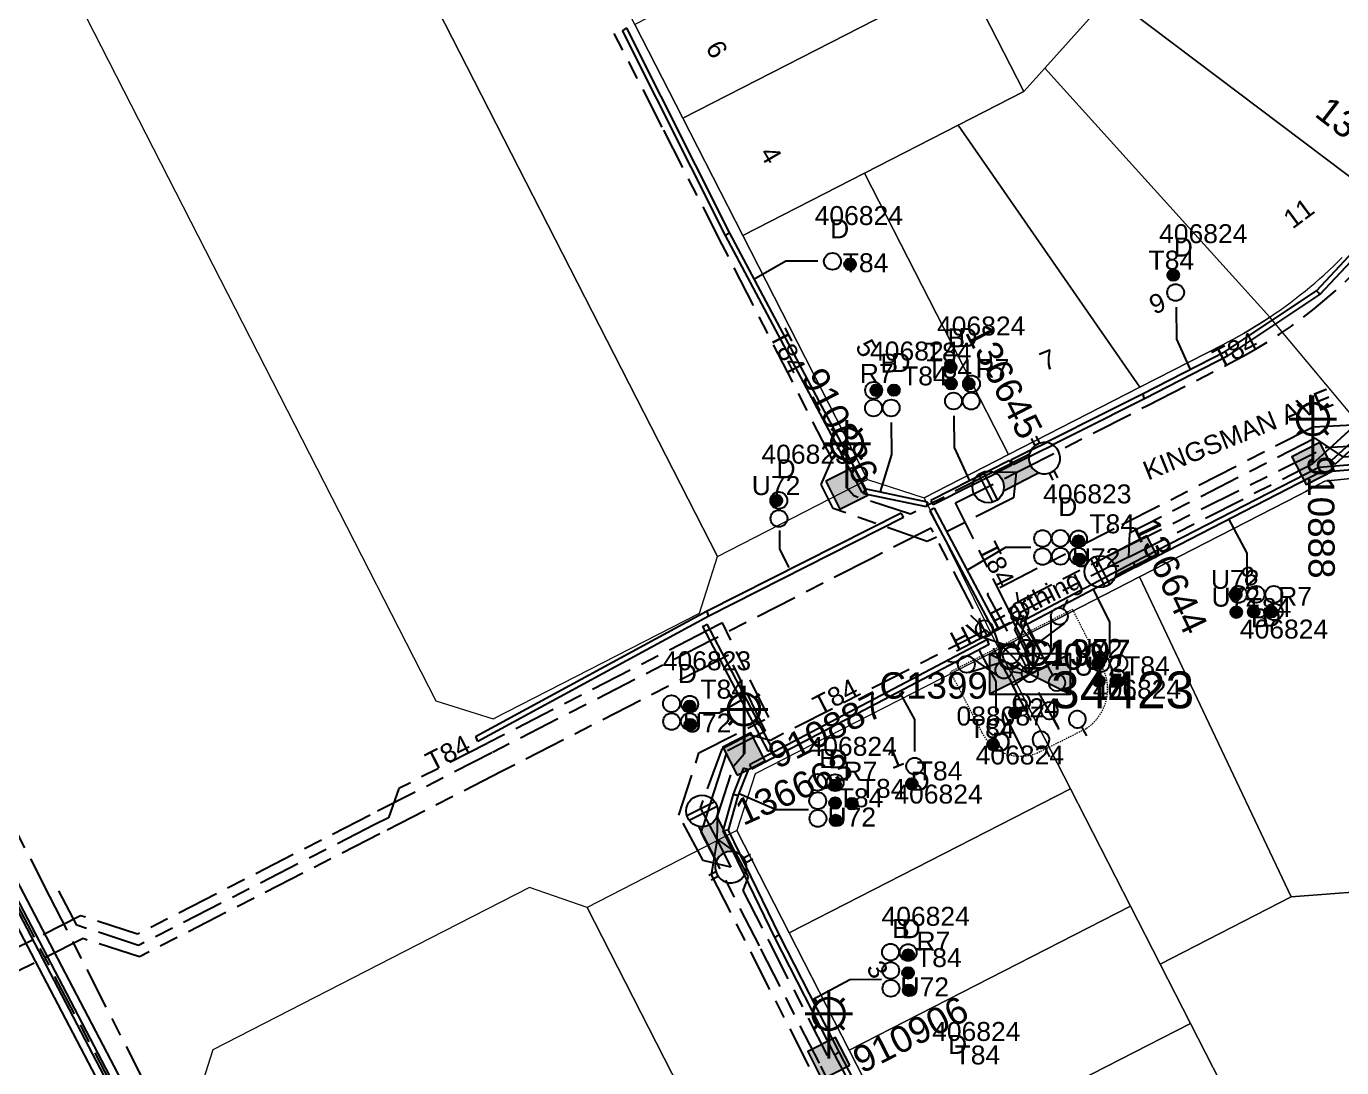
# Model space of a CAD drawing. Header units: metres. Extents: x 289087 to 291245, y 6227587 to 6229773.
# Drawn here: x 290119.1 to 290244, y 6229089.8 to 6229188.6 of the extents above; entities that cross this region are included whole.
import ezdxf
from ezdxf.enums import TextEntityAlignment as Align

# ---------------------------------------------------------------- set-up
doc = ezdxf.new("R2010")
doc.units = ezdxf.units.M
for name, pattern in [('Cable Exist UG', [8.2, 4, -1.2, 1.8, -1.2]), ('HIDDEN', [0.375, 0.25, -0.125]), ('HIDDEN2', [0.1875, 0.125, -0.0625])]:
    doc.linetypes.add(name, pattern=pattern)
for name, color, linetype in [('_User Ducts Config', 7, 'Continuous'), ('Duct_SP_EXT', 7, 'Continuous'), ('Equip_HV_EXT', 7, 'Continuous'), ('Equip_LV_EXT', 7, 'Continuous'), ('Equip_SP_SL_EXT', 7, 'Continuous'), ('Mains_HV_EXT', 7, 'Continuous'), ('Mains_LV_EXT', 7, 'Continuous'), ('Mains_LV_SL_EXT', 7, 'Continuous'), ('Mains_TR_EXT', 7, 'Continuous'), ('Sub_SP_EXT', 7, 'Continuous'), ('SupportsUG_SP_LV_EXT', 7, 'Continuous'), ('SupportsUG_SP_LV_SL_EXT', 7, 'Continuous')]:
    doc.layers.add(name, color=color, linetype=linetype)
for name, color, linetype, lineweight in [('Cadastre Land Parcels_SP_EXT', 9, 'Continuous', 5), ('Cadastre Other Property_SP_EXT', 9, 'HIDDEN', 5), ('Cadastre Roads_SP_EXT', 9, 'Continuous', 5)]:
    doc.layers.add(name, color=color, linetype=linetype, lineweight=lineweight)
doc.styles.add('COLUMN_LABEL', font='arial.ttf')
doc.styles.add('iecARIAL', font='arial.ttf', dxfattribs={"height": 2})
doc.styles.add('POLE_LABEL', font='arial.ttf')
doc.styles.get("Standard").update_dxf_attribs({"font": 'arial.ttf'})
doc.styles.add('SWITCH_LABEL', font='arial.ttf', dxfattribs={"height": 2.5})
doc.linetypes.add('Cable E UG', pattern='A,6,-0.5,["E",Standard,S=1.7,R=0,X=0.5,Y=-1],-2.9', length=9.4)
doc.linetypes.add('Cable P UG', pattern='A,6,-0.5,["P",Standard,S=1.7,R=0,X=0.5,Y=-1],-2.9', length=9.4)

# ---------------------------------------------------------------- blocks, each defined once
blk = doc.blocks.new('SUB_PADMOUNT_EXT')
for points in [[(0, 0), (-3.84, 1.92), (-3.84, -1.92)], [(0, 0), (3.84, 1.92), (3.84, -1.92)]]:
    blk.add_hatch(color=256).paths.add_polyline_path(points)
for p, q in [((3.84, 1.92), (-3.84, -1.92)), ((-3.84, 1.92), (3.84, -1.92))]:
    blk.add_line(p, q)
blk.add_lwpolyline([(-3.84, -1.92), (3.84, -1.92), (3.84, 1.92), (-3.84, 1.92)], close=True)
for tag, height, flags, p in [('ASSET_NUM', 3.5, 8, (2, 2)), ('STREET_CODE', 0.2, 9, (1.5, 0)), ('CONSTRUCTED_VOLTAGE', 0.2, 9, (1.5, -0.2)), ('OPERATING_VOLTAGE', 0.2, 9, (1.5, -0.6)), ('ORIENTATION', 0.2, 9, (1.5, -0.8)), ('OWNED_BY', 0.2, 9, (1.5, -1)), ('OPERATED_BY', 0.2, 9, (1.5, -1.2)), ('NO_PHASES', 0.2, 9, (1.5, -0.4)), ('SECONDARY_VOLTAGE', 0.2, 9, (1.5, -1.6)), ('STATE', 0.2, 9, (1.5, -1.8)), ('SUBSTATION_TYPE', 0.2, 9, (1.5, -2.2)), ('MAINTAINED_BY', 0.2, 9, (1.5, -1.4)), ('PARENT', 0.2, 9, (1.5, -2)), ('USAGE', 0.2, 9, (1.5, -2.4)), ('LEGEND', 0.2, 9, (1.5, -2.6)), ('STREETNAME', 0.2, 9, (1.5, -3)), ('SUBURB', 0.2, 9, (1.5, -3.2)), ('Z', 0.2, 1, (1.5, -3.6)), ('LOCATION', 0.2, 9, (1.5, -2.8)), ('NOTES', 0.2, 9, (1.5, -3.4))]:
    blk.add_attdef(tag, text='', height=height, dxfattribs=dict(flags=flags)).set_placement(p, align=Align.MIDDLE_LEFT)
blk = doc.blocks.new('COLUMN_EXT')
blk.add_hatch(color=256).paths.add_polyline_path([(-1.49, 1.48), (-1.49, -1.49), (1.48, -1.49), (1.48, 1.48)])
blk.add_lwpolyline([(-1.49, -1.49), (1.48, -1.49), (1.48, 1.48), (-1.49, 1.48)], close=True)
for tag, height, style, flags, p in [('ASSET_NUM', 2.5, 'COLUMN_LABEL', 8, (2, 2)), ('STRUCTURE_PLANT_NUMBER', 0.2, 'POLE_LABEL', 9, (1.81, 0.03)), ('STREET_CODE', 0.2, 'COLUMN_LABEL', 9, (1.81, -0.2))]:
    blk.add_attdef(tag, text='', height=height, dxfattribs=dict(style=style, flags=flags)).set_placement(p, align=Align.MIDDLE_LEFT)
at = {"flags": 9}
for tag, p in [('COLUMN_TYPE', (1.81, -0.4)), ('OWNED_BY', (1.81, -0.6)), ('STATE', (1.81, -0.8)), ('USAGE', (1.81, -1)), ('LEGEND', (1.81, -1.2)), ('STREETNAME', (1.81, -1.6)), ('SUBURB', (1.81, -1.8)), ('LOCATION', (1.81, -1.4)), ('NOTES', (1.81, -2))]:
    blk.add_attdef(tag, text='', height=0.2, dxfattribs=at).set_placement(p, align=Align.MIDDLE_LEFT)
at = {"flags": 1}
blk.add_attdef('Z', (1.81, -2.35), '', height=0.2, dxfattribs=at)
blk = doc.blocks.new('PILLAR_EXT')
blk.add_hatch(color=256).paths.add_polyline_path([(-2.475, 0.99), (-2.475, -0.99), (2.475, -0.99), (2.475, 0.99)])
blk.add_lwpolyline([(-2.475, -0.99), (2.475, -0.99), (2.475, 0.99), (-2.475, 0.99)], close=True)
at = {"style": 'iecARIAL', "flags": 8}
blk.add_attdef('ASSET_NUM', (1.5, 3.5), '', height=2.5, dxfattribs=at)
for tag, p, flags in [('OWNED_BY', (0, -0.2), 9), ('STATE', (0, -0.4), 9), ('SUPPORT_TYPE', (0, -0.6), 9), ('USAGE', (0, -0.8), 9), ('LEGEND', (0, -1), 9), ('LOCATION', (0, -1.2), 9), ('NOTES', (0, -1.4), 9), ('STREETNAME', (0, -1.8), 9), ('SUBURB', (0, -2), 1), ('PARENT', (0, -1.6), 9)]:
    blk.add_attdef(tag, p, '', height=0.2, dxfattribs=dict(flags=flags))
blk = doc.blocks.new('DUCT_EXT')
blk.add_circle((0, 0.8), 0.8)
at = {"flags": 1}
blk.add_attdef('Z', (0, 0), '', height=0.2, dxfattribs=at)
at = {"flags": 9}
for tag, p in [('DUCT_CODE', (0, 0)), ('XSECT_TYPE', (0, -0.2)), ('STATE', (0, -0.6)), ('FB_REFERENCE', (0, -0.4)), ('NOTES', (0, -0.8))]:
    blk.add_attdef(tag, text='', height=0.2, dxfattribs=at).set_placement(p, align=Align.MIDDLE_LEFT)
blk = doc.blocks.new('SL_LANTERN_EXT')
at = {"lineweight": 40}
for p, q in [((0, 1.97), (0, 6.47)), ((-1.46, 5.68), (-1.06, 5.28)), ((1.46, 5.68), (1.06, 5.28)), ((-2.25, 4.22), (2.25, 4.22)), ((-1.46, 2.76), (-1.06, 3.16)), ((0, 0), (0, 2.72)), ((1.46, 2.76), (1.06, 3.16))]:
    blk.add_line(p, q, dxfattribs=at)
blk.add_circle((0, 4.22), 1.5, dxfattribs=at)
at = {"style": 'iecARIAL', "flags": 9}
blk.add_attdef('ASSET_NUM', (1.5, 1.5), '', height=2.5, dxfattribs=at)
for tag, p, height, flags in [('CONSTRUCTED_VOLTAGE', (0.98, -0.65), 0.2, 9), ('CONTROL_TYPE', (0.98, -0.85), 0.2, 9), ('LANTERN_PURPOSE', (0.98, -1.05), 0.2, 9), ('LANTERN_TYPE', (0.98, -1.25), 0.2, 9), ('LNUMBER', (2.18, -3.25), 2.5, 8), ('OPERATING_VOLTAGE', (0.98, -1.65), 0.2, 9), ('ORIENTATION', (0.98, -1.85), 0.2, 9), ('OWNED_BY', (0.98, -2.05), 0.2, 9), ('STATE', (0.98, -2.25), 0.2, 9), ('NO_PHASES', (0.98, -1.45), 0.2, 9), ('USAGE', (0.98, -2.45), 0.2, 9), ('CEXIST', (0.98, -2.65), 0.2, 9), ('CNEW', (0.98, -2.85), 0.2, 9), ('CNUMBER', (0.98, -3.05), 0.2, 9), ('CREMOVE', (0.98, -3.25), 0.2, 9), ('CREPLACE', (0.98, -3.45), 0.2, 9), ('LKINGHEIGHT', (0.98, -3.65), 0.2, 9), ('LBRACKET', (0.98, -3.85), 0.2, 9), ('LBRACKETVOCAB', (0.98, -4.05), 0.2, 9), ('LCATEGORY', (0.98, -4.25), 0.2, 9), ('LCHARGE1', (0.98, -4.45), 0.2, 9), ('LCHARGE1PERCENT', (0.98, -4.65), 0.2, 9), ('LCHARGE2', (0.98, -4.85), 0.2, 9), ('LCHARGE2PERCENT', (0.98, -5.05), 0.2, 9), ('LCHARGE3', (0.98, -5.25), 0.2, 9), ('LCHARGE3PERCENT', (0.98, -5.45), 0.2, 9), ('LEXIST', (0.98, -5.65), 0.2, 9), ('LLAMP', (0.98, -5.85), 0.2, 9), ('LLAMPVOCAB', (0.98, -6.05), 0.2, 9), ('LMAST', (0.98, -6.25), 0.2, 9), ('LMASTVOCAB', (0.98, -6.45), 0.2, 9), ('LNEW', (0.98, -6.65), 0.2, 9), ('LANTNUMBER', (0.98, -6.85), 0.2, 9), ('LOUTREACH', (0.98, -7.25), 0.2, 9), ('LOUTREACHVOCAB', (0.98, -7.45), 0.2, 9), ('LRATECODE', (0.98, -7.65), 0.2, 9), ('LREMOVE', (0.98, -7.85), 0.2, 9), ('LREPLACE', (0.98, -8.05), 0.2, 9), ('LTYPE', (0.98, -8.25), 0.2, 9), ('LTYPEVOCAB', (0.98, -8.45), 0.2, 9), ('LEGEND', (0.98, -8.65), 0.2, 9), ('LOCATION', (0.98, -8.85), 0.2, 9), ('STREETNAME', (0.98, -9.25), 0.2, 9), ('SUBURB', (0.98, -9.45), 0.2, 1), ('NOTES', (0.98, -9.05), 0.2, 9)]:
    blk.add_attdef(tag, p, '', height=height, dxfattribs=dict(flags=flags))
blk = doc.blocks.new('LV_UG_DFUSE_CLOSED_EXT')
for points in [[(1, 0), (0, 0)], [(5.04, 0.73), (2.16, -0.72)], [(5.05, -0.71), (2.16, 0.72)], [(6.2, 0.01), (7.2, 0.01)]]:
    blk.add_lwpolyline(points)
for centre in [(1.8, 0), (5.4, 0.01)]:
    blk.add_circle(centre, 0.8)
at = {"flags": 9}
for tag, p in [('ACTUAL_STATUS', (0, 0)), ('CONSTRUCTED_VOLTAGE', (0, -0.2)), ('OPERATING_VOLTAGE', (0, -0.6)), ('ORIENTATION', (0, -0.8)), ('STATE', (0, -1)), ('SWITCH_TYPE', (0, -1.2)), ('NO_PHASES', (0, -0.4)), ('USAGE', (0, -1.4)), ('NOTES', (0, -1.6))]:
    blk.add_attdef(tag, text='', height=0.2, dxfattribs=at).set_placement(p, align=Align.MIDDLE_LEFT)
at = {"flags": 1}
blk.add_attdef('Z', (0, 0), '', height=0.2, dxfattribs=at)
blk = doc.blocks.new('LV_UG_LINKS_CLOSED_EXT')
blk.add_wipeout([(-1.06, 1.06), (-1.18, 0.92), (-1.29, 0.76), (-1.37, 0.59), (-1.43, 0.42), (-1.48, 0.23), (-1.49, 0.05), (-1.49, -0.14), (-1.46, -0.33), (-1.41, -0.51), (-1.33, -0.68), (-1.24, -0.84), (-1.12, -0.99), (-0.99, -1.12), (-0.84, -1.24), (-0.68, -1.33), (-0.51, -1.41), (-0.33, -1.46), (-0.14, -1.49), (0.05, -1.49), (0.23, -1.48), (0.42, -1.43), (0.59, -1.37), (0.76, -1.29), (0.92, -1.18), (1.06, -1.06), (1.18, -0.92), (1.29, -0.76), (1.37, -0.59), (1.43, -0.42), (1.48, -0.23), (1.49, -0.05), (1.49, 0.14), (1.46, 0.33), (1.41, 0.51), (1.33, 0.68), (1.24, 0.84), (1.12, 0.99), (0.99, 1.12), (0.84, 1.24), (0.68, 1.33), (0.51, 1.41), (0.33, 1.46), (0.14, 1.49), (-0.05, 1.49), (-0.23, 1.48), (-0.42, 1.43), (-0.59, 1.37), (-0.76, 1.29), (-0.92, 1.18)])
for p, q in [((-0.25, -1.48), (-0.25, 1.48)), ((0.25, -1.48), (0.25, 1.48))]:
    blk.add_line(p, q)
blk.add_circle((0, 0), 1.5)
at = {"flags": 9}
for tag, p in [('ACTUAL_STATUS', (0, 0)), ('CONSTRUCTED_VOLTAGE', (0, -0.2)), ('OPERATING_VOLTAGE', (0, -0.6)), ('ORIENTATION', (0, -0.8)), ('STATE', (0, -1)), ('SWITCH_TYPE', (0, -1.2)), ('NO_PHASES', (0, -0.4)), ('USAGE', (0, -1.4)), ('NOTES', (0, -1.6))]:
    blk.add_attdef(tag, text='', height=0.2, dxfattribs=at).set_placement(p, align=Align.MIDDLE_LEFT)
at = {"flags": 1}
blk.add_attdef('Z', (0, 0), '', height=0.2, dxfattribs=at)
blk = doc.blocks.new('LV_UG_LINKS_OPEN_EXT')
for p, q in [((-0.25, 1.47), (-0.25, 2.22)), ((0.25, 1.47), (0.25, 2.22)), ((-0.25, -1.47), (-0.25, -2.22)), ((0.25, -1.47), (0.25, -2.22))]:
    blk.add_line(p, q)
at = {"flags": 9}
for tag, p in [('ACTUAL_STATUS', (0, 0)), ('CONSTRUCTED_VOLTAGE', (0, -0.2)), ('OPERATING_VOLTAGE', (0, -0.6)), ('ORIENTATION', (0, -0.8)), ('STATE', (0, -1)), ('SWITCH_TYPE', (0, -1.2)), ('NO_PHASES', (0, -0.4)), ('USAGE', (0, -1.4)), ('NOTES', (0, -1.6))]:
    blk.add_attdef(tag, text='', height=0.2, dxfattribs=at).set_placement(p, align=Align.MIDDLE_LEFT)
at = {"flags": 1}
blk.add_attdef('Z', (0, 0), '', height=0.2, dxfattribs=at)
blk.add_wipeout([(-0.25, 1.47), (-0.43, 1.43), (-0.61, 1.36), (-0.77, 1.28), (-0.93, 1.17), (-1.07, 1.05), (-1.19, 0.9), (-1.29, 0.75), (-1.38, 0.58), (-1.44, 0.4), (-1.48, 0.22), (-1.49, 0.03), (-1.49, -0.16), (-1.45, -0.34), (-1.4, -0.52), (-1.32, -0.69), (-1.23, -0.85), (-1.11, -1), (-0.98, -1.13), (-0.83, -1.24), (-0.66, -1.34), (-0.49, -1.41), (-0.31, -1.46), (-0.13, -1.49), (0.06, -1.49), (0.25, -1.47), (0.43, -1.43), (0.61, -1.36), (0.77, -1.28), (0.93, -1.17), (1.07, -1.05), (1.19, -0.9), (1.29, -0.75), (1.38, -0.58), (1.44, -0.4), (1.48, -0.22), (1.49, -0.03), (1.49, 0.16), (1.45, 0.34), (1.4, 0.52), (1.32, 0.69), (1.23, 0.85), (1.11, 1), (0.98, 1.13), (0.83, 1.24), (0.66, 1.34), (0.49, 1.41), (0.31, 1.46), (0.13, 1.49), (-0.06, 1.49)])
blk.add_lwpolyline([(0, -1.49, 1), (0, 1.49, 1)], format="xyb", close=True)
blk = doc.blocks.new('SWG_HOLEC_SU_EXT')
blk.add_line((1.8, -2), (5.8, -2))
for points in [[(1, 0), (0, 0)], [(6.6, 0), (7.6, 0)]]:
    blk.add_lwpolyline(points)
for points in [[(1.8, -0.8, 1), (1.8, 0.8, 1)], [(5.8, -0.8, 1), (5.8, 0.8, 1)]]:
    blk.add_lwpolyline(points, format="xyb", close=True)
at = {"style": 'SWITCH_LABEL', "flags": 8}
blk.add_attdef('ASSET_NUM', text='', height=2.5, rotation=179.9544, dxfattribs=at).set_placement((-2.4, 0), align=Align.MIDDLE_LEFT)
at = {"flags": 1}
blk.add_attdef('Z', (0, 0), '', height=0.2, dxfattribs=at)
at = {"flags": 9}
for tag, p in [('ACTUAL_STATUS', (0, -0.4)), ('CONSTRUCTED_VOLTAGE', (0, -0.6)), ('OPERATING_VOLTAGE', (0, -1)), ('ORIENTATION', (0, -1.2)), ('NO_PHASES', (0, -0.8)), ('OWNED_BY', (0, -1.4)), ('STATE', (0, -1.8)), ('SWITCH_TYPE', (0, -2)), ('STREETNAME', (0, -2.6)), ('PARENT', (0, -1.6)), ('USAGE', (0, -2.2)), ('LOCATION', (0, -2.4)), ('SUBURB', (0, -2.8)), ('NOTES', (0, -3))]:
    blk.add_attdef(tag, text='', height=0.2, dxfattribs=at).set_placement(p, align=Align.MIDDLE_LEFT)
at = {"style": 'SWITCH_LABEL', "flags": 9}
blk.add_attdef('STREET_CODE', text='', height=0.2, dxfattribs=at).set_placement((0, -0.2), align=Align.MIDDLE_LEFT)
blk = doc.blocks.new('CABLE_LARGE_EXT')
h = blk.add_hatch(color=256)
edge = h.paths.add_edge_path()
edge.add_arc((0, 0.55), 0.55, 0, 360)
blk.add_circle((0, 0.55), 0.55)
at = {"flags": 1}
blk.add_attdef('Z', (0, 0), '', height=0.2, dxfattribs=at)
at = {"flags": 9}
for tag, p in [('COND_CODE', (0, 0)), ('STATE', (0, -0.4)), ('XSECT_SIZE', (0, -0.6)), ('FB_REFERENCE', (0, -0.2)), ('NOTES', (0, -0.8))]:
    blk.add_attdef(tag, text='', height=0.2, dxfattribs=at).set_placement(p, align=Align.MIDDLE_LEFT)

msp = doc.modelspace()

# ---------------------------------------------------------------- linework, layer by layer
at = {"layer": '_User Ducts Config'}
for points in [[(290194.28, 6229166.34), (290191.26, 6229166.34), (290188.21, 6229164.62)], [(290228.31, 6229161.98), (290228.33, 6229158.95), (290229.61, 6229156.14)], [(290201.26, 6229151.04), (290201.29, 6229148.01), (290200.2, 6229144.48)], [(290207.21, 6229151.68), (290207.23, 6229148.65), (290208.65, 6229145.56)], [(290235.05, 6229135.6), (290235.05, 6229138.63), (290233.31, 6229141.9)], [(290190.63, 6229140.78), (290190.63, 6229139), (290191.54, 6229137.28)], [(290214.5, 6229139.17), (290212.1, 6229139.17), (290208.52, 6229137.06)], [(290214.5, 6229139.17), (290212.1, 6229139.17), (290208.52, 6229137.06)], [(290222.01, 6229129.05), (290222.01, 6229132.08), (290220.45, 6229135.22)], [(290211.21, 6229123.52), (290211.22, 6229126.45), (290209.62, 6229129.46)], [(290183.02, 6229123.49), (290184.95, 6229123.49), (290186.99, 6229124.69)], [(290203.49, 6229119.81), (290203.49, 6229122.84), (290202.11, 6229125.39)], [(290193.41, 6229114.28), (290190.32, 6229114.29), (290186.87, 6229115.77)], [(290200.34, 6229098.16), (290197.31, 6229098.15), (290193.77, 6229096.23)]]:
    msp.add_lwpolyline(points, dxfattribs=at)
at = {"layer": 'Cadastre Land Parcels_SP_EXT', "linetype": 'Continuous'}
for points in [[(290183.04, 6229132.95), (290184.77, 6229138.33), (290108.42, 6229287.45), (290103.04, 6229289.19), (290082.1, 6229278.46), (290081, 6229275.08), (290158.01, 6229124.61), (290163.46, 6229122.91), (290183.04, 6229132.95)], [(290208.15, 6229193.59), (290203.59, 6229202.5), (290176.9, 6229188.82), (290181.46, 6229179.91), (290208.15, 6229193.59)], [(290198.72, 6229174.71), (290207.62, 6229179.27), (290213.85, 6229182.46), (290208.15, 6229193.59), (290181.46, 6229179.91), (290187.15, 6229168.78), (290198.72, 6229174.71)], [(290232.73, 6229158.42), (290233.25, 6229158.68), (290233.75, 6229158.95), (290234.26, 6229159.23), (290234.76, 6229159.52), (290235.25, 6229159.81), (290235.74, 6229160.11), (290236.23, 6229160.41), (290236.72, 6229160.72), (290237.2, 6229161.04), (290215.83, 6229184.66), (290213.85, 6229182.46), (290207.62, 6229179.27), (290224.86, 6229154.38), (290232.73, 6229158.42)], [(290224.86, 6229154.38), (290207.62, 6229179.27), (290198.72, 6229174.71), (290212.4, 6229148), (290224.86, 6229154.38)], [(290212.4, 6229148), (290198.72, 6229174.71), (290187.15, 6229168.78), (290199.01, 6229145.63), (290204.39, 6229143.89), (290212.4, 6229148)], [(290249.21, 6229106.79), (290246.42, 6229145.87), (290242.44, 6229145.47), (290241.83, 6229145.15), (290241.23, 6229144.83), (290240.63, 6229144.5), (290240.03, 6229144.17), (290224.83, 6229136.38), (290239.24, 6229106.02), (290249.21, 6229106.79)], [(290239.24, 6229106.02), (290224.83, 6229136.38), (290211.48, 6229129.54), (290218.27, 6229116.26), (290223.97, 6229105.13), (290226.78, 6229099.64), (290239.24, 6229106.02)], [(290218.27, 6229116.26), (290211.48, 6229129.54), (290188.34, 6229117.68), (290186.6, 6229112.3), (290191.57, 6229102.59), (290218.27, 6229116.26)], [(290223.97, 6229105.13), (290218.27, 6229116.26), (290191.57, 6229102.59), (290197.27, 6229091.46), (290223.97, 6229105.13)], [(290229.67, 6229093.99), (290226.78, 6229099.64), (290223.97, 6229105.13), (290197.27, 6229091.46), (290202.97, 6229080.32), (290229.67, 6229093.99)], [(290235.36, 6229082.86), (290229.67, 6229093.99), (290202.97, 6229080.32), (290208.66, 6229069.19), (290235.36, 6229082.86)]]:
    msp.add_lwpolyline(points, close=True, dxfattribs=at)
for points in [[(290255.65, 6229186.25), (290228.29, 6229198.56), (290222.01, 6229191.55), (290248.37, 6229171.67)], [(290208.15, 6229193.59), (290213.85, 6229182.46), (290215.83, 6229184.66), (290215.83, 6229184.66), (290222.01, 6229191.55)], [(290248.37, 6229171.67), (290222.01, 6229191.55), (290215.83, 6229184.66), (290237.2, 6229161.04), (290237.69, 6229161.37), (290237.69, 6229161.37), (290238.18, 6229161.71), (290238.66, 6229162.06), (290239.15, 6229162.41), (290239.62, 6229162.77), (290240.09, 6229163.14), (290240.56, 6229163.51), (290241.02, 6229163.89), (290241.47, 6229164.27), (290241.92, 6229164.67), (290242.37, 6229165.06), (290242.81, 6229165.46), (290243.24, 6229165.87), (290243.67, 6229166.29), (290244.09, 6229166.71)], [(290198.66, 6229053.62), (290172.37, 6229104.99), (290166.92, 6229106.9), (290157.45, 6229102.05), (290136.84, 6229091.5), (290135.03, 6229085.83)], [(290251.93, 6229071.69), (290249.21, 6229106.79), (290239.24, 6229106.02), (290226.78, 6229099.64), (290229.67, 6229093.99), (290235.36, 6229082.86)]]:
    msp.add_lwpolyline(points, dxfattribs=at)
at = {"layer": 'Cadastre Other Property_SP_EXT', "linetype": 'HIDDEN2'}
msp.add_lwpolyline([(290218.48, 6229133.3), (290206.86, 6229127.35), (290209.87, 6229121.6), (290209.87, 6229121.6, 0.41623), (290215.44, 6229119.83), (290215.44, 6229119.83), (290219.81, 6229122.02), (290219.81, 6229122.02, 0.352986), (290221.5, 6229127.36), (290221.5, 6229127.36), (290218.48, 6229133.3)], format="xyb", close=True, dxfattribs=at)
at = {"layer": 'Cadastre Roads_SP_EXT', "linetype": 'Continuous'}
for points in [[(290199.01, 6229145.63), (290187.15, 6229168.78), (290181.46, 6229179.91), (290176.9, 6229188.82), (290172.34, 6229197.72), (290166.64, 6229208.85), (290121.98, 6229296.09), (290108.42, 6229287.45), (290184.77, 6229138.33), (290199.01, 6229145.63)], [(290224.83, 6229136.38), (290240.03, 6229144.17), (290240.63, 6229144.5), (290241.23, 6229144.83), (290241.83, 6229145.15), (290242.44, 6229145.47), (290246.42, 6229145.87), (290249.6, 6229146.19), (290237.2, 6229161.04), (290236.72, 6229160.72), (290236.23, 6229160.41), (290235.74, 6229160.11), (290235.25, 6229159.81), (290234.76, 6229159.52), (290234.26, 6229159.23), (290233.75, 6229158.95), (290233.25, 6229158.68), (290232.73, 6229158.42), (290224.86, 6229154.38), (290212.4, 6229148), (290204.39, 6229143.89), (290211.48, 6229129.54), (290224.83, 6229136.38)], [(290213.51, 6229059.72), (290208.66, 6229069.19), (290202.97, 6229080.32), (290197.27, 6229091.46), (290191.57, 6229102.59), (290186.6, 6229112.3), (290172.37, 6229104.99), (290198.66, 6229053.62), (290213.51, 6229059.72)]]:
    msp.add_lwpolyline(points, close=True, dxfattribs=at)
at = {"layer": 'Duct_SP_EXT'}
for p, q in [((290176.16, 6229188.46), (290175.95, 6229188.36)), ((290185.94, 6229169.02), (290176.16, 6229188.46)), ((290175.73, 6229188.25), (290175.95, 6229188.36)), ((290185.51, 6229168.8), (290175.73, 6229188.25)), ((290241.63, 6229163.55), (290248.76, 6229171.16)), ((290241.94, 6229163.18), (290249.11, 6229170.83)), ((290185.51, 6229168.8), (290185.72, 6229168.91)), ((290198.5, 6229144.4), (290185.51, 6229168.8)), ((290185.94, 6229169.02), (290185.72, 6229168.91)), ((290198.92, 6229144.63), (290185.94, 6229169.02)), ((290232.96, 6229157.77), (290241.63, 6229163.55)), ((290241.63, 6229163.55), (290241.79, 6229163.37)), ((290233.21, 6229157.36), (290241.94, 6229163.18)), ((290241.94, 6229163.18), (290241.79, 6229163.37)), ((290260.28, 6229163.1), (290243.05, 6229147.42)), ((290260.6, 6229162.75), (290243.37, 6229147.06)), ((290225.1, 6229153.75), (290232.97, 6229157.78)), ((290225.32, 6229153.32), (290233.19, 6229157.35)), ((290232.97, 6229157.78), (290232.96, 6229157.77)), ((290232.96, 6229157.77), (290233.08, 6229157.57)), ((290232.97, 6229157.78), (290233.08, 6229157.57)), ((290233.19, 6229157.35), (290233.08, 6229157.57)), ((290233.21, 6229157.36), (290233.08, 6229157.57)), ((290233.19, 6229157.35), (290233.21, 6229157.36)), ((290225.1, 6229153.75), (290225.21, 6229153.54)), ((290225.32, 6229153.32), (290225.21, 6229153.54)), ((290241.9, 6229146.79), (290249.78, 6229147.45)), ((290243.05, 6229147.42), (290243.21, 6229147.24)), ((290243.37, 6229147.06), (290243.21, 6229147.24)), ((290224.23, 6229137.75), (290241.81, 6229146.77)), ((290224.44, 6229137.32), (290242.03, 6229146.34)), ((290241.81, 6229146.77), (290241.92, 6229146.55)), ((290241.9, 6229146.79), (290241.92, 6229146.55)), ((290241.94, 6229146.31), (290241.92, 6229146.55)), ((290242.03, 6229146.34), (290241.92, 6229146.55)), ((290241.94, 6229146.31), (290249.71, 6229146.96)), ((290198.76, 6229144.75), (290198.71, 6229144.51)), ((290204.71, 6229143.49), (290198.76, 6229144.75)), ((290198.5, 6229144.4), (290198.71, 6229144.51)), ((290198.66, 6229144.28), (290198.71, 6229144.51)), ((290204.61, 6229143.02), (290198.66, 6229144.28)), ((290198.92, 6229144.63), (290198.71, 6229144.51)), ((290204.71, 6229143.49), (290204.66, 6229143.26)), ((290205.03, 6229143.65), (290205.13, 6229143.44)), ((290205.24, 6229143.22), (290205.13, 6229143.44)), ((290202.2, 6229142.44), (290183.72, 6229133.09)), ((290202.2, 6229142.44), (290202.31, 6229142.23)), ((290202.42, 6229142.01), (290202.31, 6229142.23)), ((290204.61, 6229143.02), (290204.66, 6229143.26)), ((290204.92, 6229142.69), (290205.13, 6229142.81)), ((290205.35, 6229142.92), (290205.13, 6229142.81)), ((290202.42, 6229142.01), (290183.94, 6229132.67)), ((290224.22, 6229137.75), (290224.34, 6229137.54)), ((290224.23, 6229137.75), (290224.34, 6229137.54)), ((290224.45, 6229137.33), (290224.34, 6229137.54)), ((290224.44, 6229137.32), (290224.34, 6229137.54)), ((290183.71, 6229133.09), (290161.78, 6229121.19)), ((290183.94, 6229132.67), (290162.01, 6229120.77)), ((290183.71, 6229133.09), (290183.83, 6229132.88)), ((290183.72, 6229133.09), (290183.83, 6229132.88)), ((290183.94, 6229132.67), (290183.83, 6229132.88)), ((290183.94, 6229132.67), (290183.83, 6229132.88)), ((290183.34, 6229131.67), (290183.55, 6229131.78)), ((290183.34, 6229131.67), (290189.53, 6229119.83)), ((290183.76, 6229131.89), (290183.55, 6229131.78)), ((290183.76, 6229131.89), (290189.96, 6229120.05)), ((290211, 6229131.3), (290211.21, 6229131.41)), ((290211.42, 6229131.53), (290211.21, 6229131.41)), ((290213.5, 6229132.09), (290213.62, 6229131.88)), ((290213.73, 6229131.66), (290213.62, 6229131.88)), ((290210.34, 6229130.41), (290187.81, 6229118.55)), ((290210.56, 6229129.98), (290188.03, 6229118.13)), ((290210.34, 6229130.41), (290210.45, 6229130.2)), ((290210.56, 6229129.98), (290210.45, 6229130.2)), ((290161.78, 6229121.19), (290161.89, 6229120.98)), ((290162.01, 6229120.77), (290161.89, 6229120.98)), ((290110.18, 6229120.15), (290173.75, 6228998.77)), ((290110.61, 6229120.37), (290174.17, 6228998.99)), ((290189.53, 6229119.83), (290189.74, 6229119.94)), ((290189.96, 6229120.05), (290189.74, 6229119.94)), ((290187.81, 6229118.55), (290187.92, 6229118.34)), ((290187.22, 6229118.25), (290186.23, 6229115.77)), ((290187.66, 6229118.07), (290186.68, 6229115.6)), ((290187.22, 6229118.25), (290187.44, 6229118.16)), ((290187.66, 6229118.07), (290187.44, 6229118.16)), ((290188.03, 6229118.13), (290187.92, 6229118.34)), ((290186.23, 6229115.77), (290186.23, 6229115.76)), ((290186.23, 6229115.77), (290186.46, 6229115.69)), ((290186.23, 6229115.76), (290186.46, 6229115.69)), ((290186.68, 6229115.6), (290186.46, 6229115.69)), ((290186.68, 6229115.61), (290186.46, 6229115.69)), ((290186.68, 6229115.6), (290186.68, 6229115.61)), ((290190.18, 6229102.16), (290190.4, 6229102.27)), ((290190.61, 6229102.38), (290190.4, 6229102.27)), ((290190.61, 6229102.38), (290196.3, 6229091.25)), ((290190.18, 6229102.16), (290195.88, 6229091.03)), ((290195.88, 6229091.03), (290196.09, 6229091.14)), ((290195.88, 6229091.03), (290196.09, 6229091.14)), ((290195.88, 6229091.03), (290201.86, 6229079.65)), ((290196.3, 6229091.25), (290196.09, 6229091.14)), ((290196.3, 6229091.25), (290196.09, 6229091.14)), ((290196.3, 6229091.25), (290202.28, 6229079.87))]:
    msp.add_line(p, q, dxfattribs=at)
at = {"layer": 'Mains_HV_EXT', "linetype": 'Cable P UG'}
msp.add_lwpolyline([(290046.98, 6229244.89), (290079.93, 6229182.42), (290103.16, 6229136.31), (290107.2, 6229128.51), (290111.28, 6229120.73), (290174.84, 6228999.35), (290183.45, 6228983.42), (290208.74, 6228933.26), (290211.16, 6228929.21), (290212.11, 6228927.05), (290213.16, 6228923.59), (290213.67, 6228920.16), (290215.35, 6228898.67), (290216.89, 6228884.46), (290217.26, 6228880.7), (290217.82, 6228877.04), (290218.68, 6228871.79), (290221.19, 6228864.66), (290231.17, 6228843.77), (290233.23, 6228840.27), (290245.84, 6228823.97), (290324.23, 6228724.87)], dxfattribs=at)
at = {"layer": 'Mains_HV_EXT', "linetype": 'Cable E UG'}
for points in [[(290214.36, 6229129.22), (290212.86, 6229132.11), (290212.86, 6229132.11), (290209.52, 6229130.4)], [(290209.52, 6229130.4), (290207.46, 6229129.34)]]:
    msp.add_lwpolyline(points, dxfattribs=at)
at = {"layer": 'Mains_HV_EXT', "linetype": 'Cable Exist UG'}
msp.add_lwpolyline([(290130.44, 6229088.24), (290121.36, 6229106.05), (290121.36, 6229106.05), (290115.62, 6229117.27)], dxfattribs=at)
at = {"layer": 'Mains_LV_EXT', "linetype": 'Cable Exist UG'}
msp.add_lwpolyline([(290282.79, 6229136.23), (290250.26, 6229148.13), (290244.19, 6229147.76), (290241.51, 6229149.54), (290241.51, 6229149.54), (290223.87, 6229140.52), (290223.78, 6229138.26)], dxfattribs=at)
at = {"layer": 'Mains_LV_SL_EXT', "linetype": 'Cable Exist UG'}
for points in [[(290241.3, 6229147.14), (290243.23, 6229148.9), (290243.23, 6229148.9), (290259.35, 6229163.59), (290259.69, 6229162.39), (290259.69, 6229162.39), (290261.29, 6229156.87), (290262.46, 6229156.45)], [(290223.78, 6229138.26), (290241.3, 6229147.14)]]:
    msp.add_lwpolyline(points, dxfattribs=at)

# ---------------------------------------------------------------- block references
at = {"layer": '_User Ducts Config'}
for name, p in [('DUCT_EXT', (290195.67, 6229165.53)), ('CABLE_LARGE_EXT', (290197.35, 6229165.5)), ('DUCT_EXT', (290219.04, 6229139.2)), ('DUCT_EXT', (290182.12, 6229123.51)), ('CABLE_LARGE_EXT', (290182.11, 6229123.55)), ('CABLE_LARGE_EXT', (290182.17, 6229121.82))]:
    msp.add_blockref(name, p, dxfattribs=at)
for name, p, rotation in [('CABLE_LARGE_EXT', (290227.49, 6229165.02), 270.026121239021), ('DUCT_EXT', (290227.46, 6229163.38), 270.026121239021), ('CABLE_LARGE_EXT', (290206.35, 6229156.28), 270.026121239021), ('DUCT_EXT', (290200.38, 6229154.1), 90.63345969011554), ('CABLE_LARGE_EXT', (290200.38, 6229154.1), 90.63345969011554), ('CABLE_LARGE_EXT', (290202.06, 6229154.11), 90.63345969011554), ('CABLE_LARGE_EXT', (290206.39, 6229154.72), 270.026121239021), ('DUCT_EXT', (290208.07, 6229154.71), 270.026121239021), ('CABLE_LARGE_EXT', (290208.07, 6229154.71), 270.026121239021), ('DUCT_EXT', (290206.37, 6229153.08), 270.026121239021), ('DUCT_EXT', (290208.05, 6229153.07), 270.026121239021), ('DUCT_EXT', (290200.37, 6229152.42), 90.63345969011554), ('DUCT_EXT', (290202.05, 6229152.43), 90.63345969011554), ('DUCT_EXT', (290189.78, 6229143.65), 269.5375872400751), ('CABLE_LARGE_EXT', (290189.81, 6229143.63), 270.026121239021), ('DUCT_EXT', (290189.79, 6229141.93), 269.5375872400751), ('DUCT_EXT', (290214.83, 6229140.04), 269.5375872400751), ('DUCT_EXT', (290216.51, 6229140.05), 269.5375872400751), ('DUCT_EXT', (290214.83, 6229138.32), 269.5375872400751), ('DUCT_EXT', (290216.52, 6229138.35), 269.5375872400751), ('DUCT_EXT', (290218.21, 6229138.35), 269.5375872400751), ('DUCT_EXT', (290233.42, 6229134.72), 269.9999999999998), ('CABLE_LARGE_EXT', (290233.42, 6229134.72), 270.026121239021), ('DUCT_EXT', (290235.1, 6229134.73), 270.026121239021), ('DUCT_EXT', (290236.78, 6229134.72), 270.026121239021), ('CABLE_LARGE_EXT', (290233.47, 6229133.03), 270.026121239021), ('CABLE_LARGE_EXT', (290235.13, 6229133.07), 270.026121239021), ('DUCT_EXT', (290236.81, 6229133.07), 270.026121239021), ('CABLE_LARGE_EXT', (290236.81, 6229133.07), 270.026121239021), ('DUCT_EXT', (290220.38, 6229128.17), 269.9999999999998), ('CABLE_LARGE_EXT', (290220.38, 6229128.17), 270.026121239021), ('DUCT_EXT', (290222.06, 6229128.18), 270.026121239021), ('CABLE_LARGE_EXT', (290220.43, 6229126.48), 270.026121239021), ('CABLE_LARGE_EXT', (290222.09, 6229126.52), 270.026121239021), ('DUCT_EXT', (290179.59, 6229124.36), 269.5375872400751), ('DUCT_EXT', (290179.6, 6229122.66), 269.5375872400751), ('DUCT_EXT', (290181.29, 6229122.66), 269.5375872400751), ('CABLE_LARGE_EXT', (290212.46, 6229123.49), 270.0886445515205), ('DUCT_EXT', (290210.41, 6229122.14), 270.0886445515205), ('CABLE_LARGE_EXT', (290210.38, 6229120.46), 270.0886445515205), ('DUCT_EXT', (290202.68, 6229118.42), 270.0886445515205), ('DUCT_EXT', (290194.26, 6229116.08), 0.2313284634975761), ('DUCT_EXT', (290195.94, 6229116.06), 0.2313284634975761), ('CABLE_LARGE_EXT', (290195.94, 6229116.06), 0.2313284634975761), ('CABLE_LARGE_EXT', (290202.66, 6229116.74), 270.0886445515205), ('DUCT_EXT', (290194.28, 6229114.34), 0.3594207852006689), ('CABLE_LARGE_EXT', (290195.93, 6229114.37), 0.3594207852006689), ('CABLE_LARGE_EXT', (290197.53, 6229114.31), 0.3594207852006689), ('DUCT_EXT', (290194.3, 6229112.66), 0.3332996365412553), ('CABLE_LARGE_EXT', (290195.98, 6229112.72), 0.3594207852006689), ('DUCT_EXT', (290201.19, 6229099.96), 0.2313284634975761), ('DUCT_EXT', (290202.87, 6229099.94), 0.2313284634975761), ('CABLE_LARGE_EXT', (290202.87, 6229099.94), 0.2313284634975761), ('DUCT_EXT', (290201.21, 6229098.22), 0.3594207852006689), ('CABLE_LARGE_EXT', (290202.86, 6229098.25), 0.3594207852006689), ('DUCT_EXT', (290201.23, 6229096.53), 0.3332996365412553), ('CABLE_LARGE_EXT', (290202.91, 6229096.6), 0.3594207852006689)]:
    msp.add_blockref(name, p, dxfattribs=dict(at, rotation=rotation))
at = {"layer": 'Equip_HV_EXT'}
ref = msp.add_blockref('SWG_HOLEC_SU_EXT', (290213.58, 6229128.82), dxfattribs=dict(at, rotation=297.6409315936701))
ref.add_attrib('ASSET_NUM', 'C1400', dxfattribs={"layer": '0', "height": 2.5, "style": 'SWITCH_LABEL'}).set_placement((290211.18, 6229130.07), align=Align.TOP_LEFT)
ref = msp.add_blockref('SWG_HOLEC_SU_EXT', (290216.12, 6229127.94), dxfattribs=dict(at, rotation=298.8986977017483))
ref.add_attrib('ASSET_NUM', 'C1397', dxfattribs={"layer": '0', "height": 2.5, "style": 'SWITCH_LABEL'}).set_placement((290213.72, 6229129.19), align=Align.MIDDLE_LEFT)
ref = msp.add_blockref('SWG_HOLEC_SU_EXT', (290212.83, 6229126.08), dxfattribs=dict(at, rotation=297.104925061082))
ref.add_attrib('ASSET_NUM', 'C1399', dxfattribs={"layer": '0', "height": 2.5, "style": 'SWITCH_LABEL'}).set_placement((290210.43, 6229127.33), align=Align.TOP_RIGHT)
at = {"layer": 'Equip_LV_EXT'}
for p, rotation in [((290214.33, 6229127.84), 99.1049247835546), ((290214.78, 6229127.82), 63.10492483970861), ((290213.93, 6229127.66), 135.1049248242416), ((290213.73, 6229127.26), 171.1049248327225)]:
    msp.add_blockref('LV_UG_DFUSE_CLOSED_EXT', p, dxfattribs=dict(at, rotation=rotation))
at = {"layer": 'Equip_SP_SL_EXT'}
for p in [(290241.3, 6229147.14), (290197.05, 6229144.8), (290187.28, 6229119.58), (290195.32, 6229090.68)]:
    msp.add_blockref('SL_LANTERN_EXT', p, dxfattribs=at)
at = {"layer": 'Sub_SP_EXT'}
ref = msp.add_blockref('SUB_PADMOUNT_EXT', (290214.43, 6229127.16), dxfattribs=at)
ref.add_attrib('ASSET_NUM', '34423', dxfattribs={"layer": '0', "height": 3.5}).set_placement((290216.43, 6229127.41), align=Align.TOP_LEFT)
at = {"layer": 'SupportsUG_SP_LV_EXT'}
ref = msp.add_blockref('PILLAR_EXT', (290249.83, 6229170.56), dxfattribs=dict(at, rotation=232.3363004952037))
ref.add_attrib('ASSET_NUM', '136646', dxfattribs={"layer": '0', "height": 2.5, "rotation": 322.3363, "style": 'iecARIAL'}).set_placement((290251.33, 6229174.06), align=Align.MIDDLE_RIGHT)
ref = msp.add_blockref('PILLAR_EXT', (290213.13, 6229146.29), dxfattribs=dict(at, rotation=27.09592881284668))
ref.add_attrib('ASSET_NUM', '136645', dxfattribs={"layer": '0', "height": 2.5, "rotation": 297.0959, "style": 'iecARIAL'}).set_placement((290214.63, 6229149.79), align=Align.MIDDLE_RIGHT)
ref = msp.add_blockref('PILLAR_EXT', (290223.78, 6229138.26), dxfattribs=dict(at, rotation=27.09163486515857))
ref.add_attrib('ASSET_NUM', '136644', dxfattribs={"layer": '0', "height": 2.5, "rotation": 295.4387, "style": 'iecARIAL'}).set_placement((290225.28, 6229141.76), align=Align.MIDDLE_LEFT)
ref = msp.add_blockref('PILLAR_EXT', (290184.67, 6229111.51), dxfattribs=dict(at, rotation=116.9722419138179))
ref.add_attrib('ASSET_NUM', '136663', dxfattribs={"layer": '0', "height": 2.5, "rotation": 24.2375, "style": 'iecARIAL'}).set_placement((290186.17, 6229115.01), align=Align.TOP_LEFT)
at = {"layer": 'SupportsUG_SP_LV_SL_EXT'}
ref = msp.add_blockref('COLUMN_EXT', (290197.05, 6229144.8), dxfattribs=dict(at, rotation=296.6921430181605))
ref.add_attrib('ASSET_NUM', '910886', dxfattribs={"layer": '0', "height": 2.5, "rotation": 296.9446, "style": 'COLUMN_LABEL'}).set_placement((290199.05, 6229145.55), align=Align.MIDDLE_RIGHT)
ref = msp.add_blockref('COLUMN_EXT', (290241.3, 6229147.14), dxfattribs=dict(at, rotation=207.3470772506186))
ref.add_attrib('ASSET_NUM', '910888', dxfattribs={"layer": '0', "height": 2.5, "rotation": 270.4074, "style": 'COLUMN_LABEL'}).set_placement((290243.3, 6229147.89), align=Align.TOP_LEFT)
ref = msp.add_blockref('COLUMN_EXT', (290187.28, 6229119.58), dxfattribs=dict(at, rotation=27.09447230442973))
ref.add_attrib('ASSET_NUM', '910887', dxfattribs={"layer": '0', "height": 2.5, "rotation": 27.0945, "style": 'COLUMN_LABEL'}).set_placement((290189.28, 6229120.33), align=Align.TOP_LEFT)
ref = msp.add_blockref('COLUMN_EXT', (290195.32, 6229090.68), dxfattribs=dict(at, rotation=116.9826125684198))
ref.add_attrib('ASSET_NUM', '910906', dxfattribs={"layer": '0', "height": 2.5, "rotation": 26.9826, "style": 'COLUMN_LABEL'}).set_placement((290197.32, 6229091.43), align=Align.TOP_LEFT)

# ---------------------------------------------------------------- texts
at = {"layer": '_User Ducts Config'}
for s, p in [('406824', (290193.98, 6229169.78)), ('D', (290195.45, 6229168.52)), ('406824', (290226.69, 6229168.06)), ('D', (290228.08, 6229166.79)), ('T84', (290196.65, 6229165.3)), ('T84', (290225.69, 6229165.55)), ('406824', (290205.6, 6229159.3)), ('B', (290206.59, 6229158.16)), ('D', (290207.63, 6229158.21)), ('406824', (290199.24, 6229156.92)), ('T84', (290204.54, 6229156.81)), ('B', (290200.23, 6229155.78)), ('D', (290201.27, 6229155.83)), ('R7', (290198.27, 6229154.8)), ('T84', (290202.28, 6229154.56)), ('T84', (290204.59, 6229155.24)), ('R7', (290209.27, 6229155.28)), ('406823', (290188.93, 6229147.13)), ('D', (290190.36, 6229145.75)), ('U72', (290188.01, 6229144.15)), ('406823', (290215.68, 6229143.36)), ('D', (290217.11, 6229142.15)), ('T84', (290220.07, 6229140.52)), ('U72', (290231.61, 6229135.25)), ('U72', (290231.67, 6229133.56)), ('R7', (290238, 6229133.64)), ('T84', (290234.91, 6229132.57)), ('B', (290235.41, 6229131.61)), ('D', (290236.45, 6229131.67)), ('406824', (290234.36, 6229130.53)), ('U72', (290218.58, 6229128.7)), ('406823', (290179.56, 6229127.52)), ('U72', (290218.63, 6229127.01)), ('T84', (290223.37, 6229127.04)), ('D', (290180.99, 6229126.31)), ('D', (290221.89, 6229125.88)), ('T84', (290183.13, 6229124.83)), ('406824', (290220.4, 6229124.82)), ('P24', (290212.68, 6229123.06)), ('U72', (290181.47, 6229121.62)), ('T84', (290208.63, 6229121.09)), ('406824', (290193.4, 6229119.4)), ('D', (290210.82, 6229119.81)), ('B', (290194.4, 6229118.24)), ('D', (290195.31, 6229118.21)), ('406824', (290209.27, 6229118.58)), ('R7', (290196.72, 6229117.04)), ('T84', (290203.68, 6229117.07)), ('T84', (290198.27, 6229115.41)), ('D', (290203.09, 6229116.1)), ('T84', (290196.17, 6229114.52)), ('406824', (290201.55, 6229114.87)), ('U72', (290195.2, 6229112.69)), ('406824', (290200.33, 6229103.27)), ('B', (290201.33, 6229102.12)), ('D', (290202.24, 6229102.09)), ('R7', (290203.65, 6229100.92)), ('T84', (290203.61, 6229099.35)), ('U72', (290202.13, 6229096.57)), ('406824', (290205.14, 6229092.34)), ('D', (290206.65, 6229091.11)), ('T84', (290207.27, 6229090.11))]:
    msp.add_text(s, height=1.8, dxfattribs=at).set_placement(p)
at = {"layer": 'Cadastre Land Parcels_SP_EXT'}
for s, rotation, p in [('6', 300.1899, (290183.57, 6229186.62)), ('4', 300.1856, (290188.7, 6229176.6)), ('11', 36.7328, (290239.36, 6229169.34)), ('9', 21.9686, (290226.21, 6229161.26)), ('5', 300.1912, (290197.78, 6229158.25)), ('7', 21.9654, (290215.82, 6229155.88)), ('8', 21.9698, (290234.96, 6229135.36)), ('6', 21.9642, (290220.6, 6229127.99)), ('1', 21.9697, (290201.3, 6229118.09)), ('3', 300.1834, (290198.82, 6229099.27))]:
    msp.add_text(s, height=1.8, rotation=rotation, dxfattribs=at).set_placement(p)
at = {"layer": 'Cadastre Other Property_SP_EXT'}
msp.add_text('088087', height=1.8, dxfattribs=at).set_placement((290207.45, 6229122.28))
at = {"layer": 'Cadastre Roads_SP_EXT'}
msp.add_text('KINGSMAN AVE', height=1.8, rotation=21.9698, dxfattribs=at).set_placement((290225.63, 6229145.52))
at = {"layer": 'Mains_LV_EXT'}
for rotation, p in [(297.0945, (290189.63, 6229159.3)), (27.1009, (290232.39, 6229156.14)), (296.5374, (290209.5, 6229139.12)), (27.0945, (290194.42, 6229123.24)), (27.093, (290157.63, 6229117.89))]:
    msp.add_text('T84', height=1.8, rotation=rotation, dxfattribs=at).set_placement(p)

# ---------------------------------------------------------------- next in the draw order: block references
at = {"layer": 'Equip_LV_EXT'}
for name, p, rotation in [('LV_UG_LINKS_OPEN_EXT', (290215.81, 6229147.65), 27.09592882803722), ('LV_UG_LINKS_CLOSED_EXT', (290210.46, 6229144.92), 27.09592882803722), ('LV_UG_LINKS_CLOSED_EXT', (290221.11, 6229136.89), 27.09163486515857), ('LV_UG_LINKS_CLOSED_EXT', (290183.28, 6229114.17), 296.7034589748927), ('LV_UG_LINKS_OPEN_EXT', (290186.03, 6229108.84), 116.9722419138179)]:
    msp.add_blockref(name, p, dxfattribs=dict(at, rotation=rotation))

# ---------------------------------------------------------------- next in the draw order: linework, layer by layer
at = {"layer": 'Duct_SP_EXT'}
for p, q in [((290212.61, 6229147.48), (290225.1, 6229153.75)), ((290212.83, 6229147.05), (290225.32, 6229153.32)), ((290212.48, 6229147.42), (290205.03, 6229143.65)), ((290212.48, 6229147.42), (290212.59, 6229147.2)), ((290212.7, 6229146.99), (290212.59, 6229147.2)), ((290212.61, 6229147.48), (290212.72, 6229147.27)), ((290212.83, 6229147.05), (290212.72, 6229147.27)), ((290212.7, 6229146.99), (290205.24, 6229143.22)), ((290211, 6229131.3), (290204.92, 6229142.69)), ((290211.42, 6229131.53), (290205.35, 6229142.92)), ((290213.5, 6229132.09), (290224.22, 6229137.75)), ((290213.73, 6229131.66), (290224.45, 6229137.33)), ((290186.23, 6229115.76), (290185.26, 6229112.28)), ((290186.68, 6229115.61), (290185.77, 6229112.33)), ((290185.26, 6229112.28), (290185.52, 6229112.31)), ((290185.26, 6229112.28), (290190.18, 6229102.16)), ((290185.77, 6229112.33), (290185.52, 6229112.31)), ((290185.77, 6229112.33), (290190.61, 6229102.38))]:
    msp.add_line(p, q, dxfattribs=at)
at = {"layer": 'Mains_HV_EXT', "linetype": 'Cable E UG'}
msp.add_lwpolyline([(290008.12, 6229310.79), (290010.06, 6229307.29), (290015.97, 6229296.65), (290045.22, 6229243.94), (290078.15, 6229181.5), (290101.37, 6229135.41), (290105.43, 6229127.58), (290109.51, 6229119.8), (290173.08, 6228998.41), (290181.67, 6228982.49), (290206.99, 6228932.29), (290209.36, 6228928.35), (290210.24, 6228926.35), (290211.2, 6228923.15), (290211.69, 6228919.92), (290213.37, 6228898.37), (290214.9, 6228884.25), (290215.85, 6228876.75), (290216.74, 6228871.29), (290219.34, 6228863.9), (290229.4, 6228842.83), (290231.57, 6228839.15), (290244.26, 6228822.74), (290322.67, 6228723.61)], dxfattribs=at)
at = {"layer": 'Mains_HV_EXT', "linetype": 'Cable Exist UG'}
msp.add_lwpolyline([(290294.65, 6229284.42), (290277.08, 6229236.55), (290277.08, 6229236.55), (290269.87, 6229216.82), (290279.29, 6229213.49), (290279.29, 6229213.49), (290266.54, 6229178.62), (290266.54, 6229178.62, -0.153749), (290245.12, 6229150.8), (290245.12, 6229150.8), (290241.32, 6229150.61), (290241.32, 6229150.61), (290222.42, 6229140.93), (290210.38, 6229134.75), (290214.43, 6229127.16)], format="xyb", dxfattribs=at)
for points in [[(290214.43, 6229127.16), (290216.12, 6229127.94), (290212.93, 6229133.84), (290212.93, 6229133.84), (290223.33, 6229139.15), (290242.46, 6229148.65), (290242.46, 6229148.65), (290250.41, 6229149.14), (290300.3, 6229130.89), (290388.35, 6229098.69)], [(290214.43, 6229127.16), (290212.83, 6229126.08), (290205.04, 6229141.02), (290205.04, 6229141.02), (290199.41, 6229138.14), (290184.21, 6229130.37), (290163.34, 6229119.69), (290151.77, 6229113.77), (290129.69, 6229102.48), (290124.28, 6229104.22), (290105.72, 6229094.86)], [(290200.13, 6229079.1), (290194.43, 6229090.22), (290188.74, 6229101.36), (290183.22, 6229112.16), (290184.42, 6229115.89), (290184.42, 6229115.89), (290185.72, 6229119.91), (290189.32, 6229121.75), (290185.8, 6229128.94), (290185.8, 6229128.94), (290184.73, 6229128.39), (290164.25, 6229117.91), (290152.68, 6229111.99), (290129.86, 6229100.32), (290124.51, 6229102.05), (290106.63, 6229093.13)]]:
    msp.add_lwpolyline(points, dxfattribs=at)
at = {"layer": 'Mains_LV_EXT', "linetype": 'Cable Exist UG'}
for points in [[(290213.13, 6229146.29), (290212.86, 6229143.88), (290204.68, 6229139.73), (290195.74, 6229142.89), (290194.59, 6229145.14), (290195.64, 6229147.55), (290185.21, 6229167.94), (290185.21, 6229167.94), (290179.51, 6229179.07), (290174.96, 6229187.97)], [(290214.43, 6229127.16), (290215.48, 6229129.24), (290214.05, 6229132.13), (290212.72, 6229132.66), (290207.36, 6229143.4), (290213.13, 6229146.29)], [(290223.78, 6229138.26), (290213.54, 6229133.02), (290212.97, 6229131.36), (290214.11, 6229129.14), (290214.43, 6229127.16)], [(290184.67, 6229111.51), (290186.03, 6229108.84), (290183.39, 6229109.47), (290181.09, 6229113.77), (290181.09, 6229113.77), (290183, 6229119.68), (290189.63, 6229123.03), (290185.23, 6229132.01), (290185.23, 6229132.01), (290183.76, 6229131.26), (290162.89, 6229120.58), (290154.5, 6229116.29), (290153.5, 6229113.53), (290153.5, 6229113.53), (290152.22, 6229112.88), (290129.78, 6229101.4), (290123.92, 6229103.33), (290122.22, 6229106.58)], [(290214.43, 6229127.16), (290210.27, 6229131.34), (290210.27, 6229131.34), (290189.79, 6229120.87), (290187.75, 6229121.38), (290185.18, 6229120.02), (290183.1, 6229114.46), (290184.67, 6229111.51)], [(290184.73, 6229111.49), (290184.17, 6229108.1), (290194.1, 6229088.6), (290196.43, 6229088.52), (290196.43, 6229088.52), (290201.02, 6229079.55), (290206.71, 6229068.42)]]:
    msp.add_lwpolyline(points, dxfattribs=at)
msp.add_lwpolyline([(290213.13, 6229146.29), (290225.6, 6229152.66), (290233.47, 6229156.69), (290233.47, 6229156.69, 0.115435), (290249.82, 6229170.54), (290249.82, 6229170.54, 0.000132), (290249.83, 6229170.56)], format="xyb", dxfattribs=at)
at = {"layer": 'Mains_LV_SL_EXT', "linetype": 'Cable Exist UG'}
for points in [[(290213.13, 6229146.29), (290210.9, 6229146.33), (290210.9, 6229146.33), (290203.08, 6229142.34), (290197.69, 6229144.07), (290197.03, 6229144.83)], [(290184.73, 6229111.49), (290184.79, 6229113.78), (290184.79, 6229113.78), (290186.29, 6229118.42), (290187.28, 6229119.58)], [(290184.73, 6229111.49), (290186.41, 6229110.29), (290187.67, 6229107.91), (290187.17, 6229106.62), (290187.17, 6229106.62), (290189.63, 6229101.81), (290195.32, 6229090.68)]]:
    msp.add_lwpolyline(points, dxfattribs=at)
at = {"layer": 'Mains_TR_EXT', "linetype": 'Cable Exist UG'}
msp.add_lwpolyline([(290046.1, 6229244.41), (290079.04, 6229181.96), (290102.26, 6229135.86), (290106.31, 6229128.05), (290110.4, 6229120.26), (290110.4, 6229120.26), (290173.96, 6228998.88), (290182.56, 6228982.95), (290207.87, 6228932.78), (290210.26, 6228928.78), (290211.18, 6228926.7), (290212.18, 6228923.37), (290212.68, 6228920.04), (290212.68, 6228920.04), (290214.35, 6228898.58), (290215.89, 6228884.37), (290216.84, 6228876.9), (290217.71, 6228871.54), (290220.26, 6228864.28), (290230.29, 6228843.3), (290232.4, 6228839.71), (290245.05, 6228823.36), (290323.45, 6228724.24)], dxfattribs=at)

# ---------------------------------------------------------------- next in the draw order: block references
at = {"layer": '_User Ducts Config'}
for p in [(290219.04, 6229139.24), (290219.11, 6229137.51)]:
    msp.add_blockref('CABLE_LARGE_EXT', p, dxfattribs=at)

# ---------------------------------------------------------------- next in the draw order: texts
msp.add_text('U72', height=1.8, dxfattribs=at).set_placement((290218.41, 6229137.31))
at = {"layer": 'Mains_HV_EXT'}
msp.add_text('HV Earthing', height=1.8, rotation=27.0957, dxfattribs=at).set_placement((290207.46, 6229129.34))

doc.saveas('drawing.dxf')
